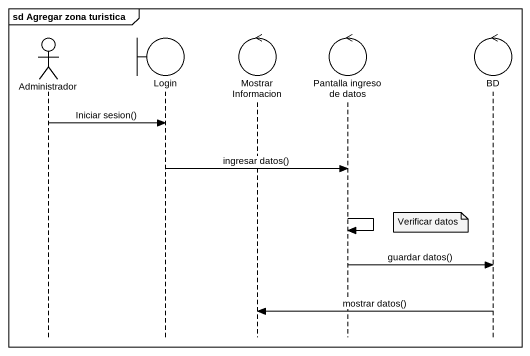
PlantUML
@startuml
mainframe sd Agregar zona turistica
hide footbox
actor Administrador
boundary Login
control "Mostrar Informacion" as Mostrar_Informacion
control "Pantalla ingreso de datos" as Pantalla_ingreso_de_datos
control BD

Administrador -> Login : Iniciar sesion()
Login -> Pantalla_ingreso_de_datos : ingresar datos()
Pantalla_ingreso_de_datos -> Pantalla_ingreso_de_datos
note left of BD : Verificar datos
Pantalla_ingreso_de_datos -> BD : guardar datos()
BD -> Mostrar_Informacion : mostrar datos()
@enduml
